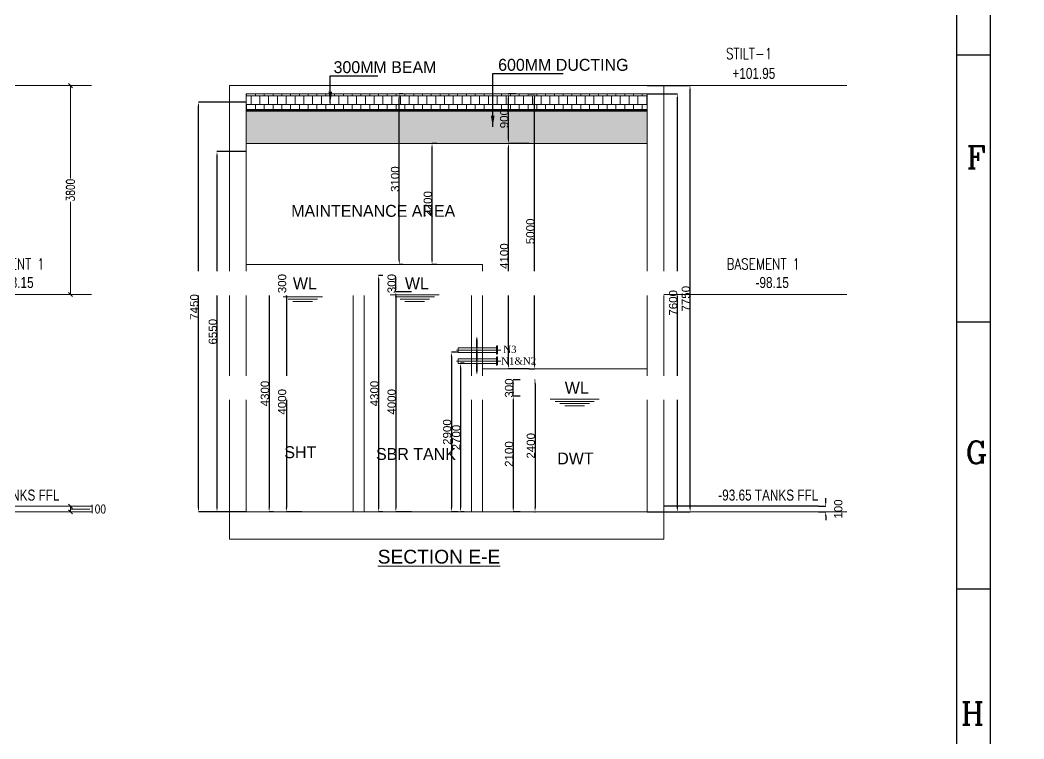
# Model space of a CAD drawing. Header units: millimetres. Extents: x -586673698 to -573385747, y -389867798 to -389752240.
# Drawn here: x -586616213 to -586597945, y -389796053 to -389782979 of the extents above; entities that cross this region are included whole.
import ezdxf

# ---------------------------------------------------------------- set-up
doc = ezdxf.new("R2010")
doc.units = ezdxf.units.MM
doc.header["$LTSCALE"] = 100
doc.layers.add('dim', color=11, linetype='Continuous', lineweight=13)
doc.layers.add('PL-DOMESTIC WATER TANK', color=171, linetype='Continuous', lineweight=0)
for name, color, linetype in [('DT-PL-SHAFT', 230, 'Continuous'), ('DT-PL-SUMP', 230, 'Continuous'), ('DT-PL-Text', 181, 'Continuous'), ('LINE', 9, 'Continuous'), ('MAN', 7, 'Continuous'), ('PL-TEXT', 241, 'Continuous'), ('PS_DIM', 9, 'Continuous'), ('T', 2, 'Continuous')]:
    doc.layers.add(name, color=color, linetype=linetype)
doc.styles.add('Arial', font='arial.ttf')
doc.styles.add('ARIEL', font='arial.ttf')
doc.styles.add('combine', font='romanc.shx', dxfattribs={"width": 0.8})
doc.styles.add('ROMANTIC', font='romantic.ttf')
doc.styles.add('simplex-0.8', font='simplex.shx', dxfattribs={"width": 0.8})
doc.styles.add('style1', font='romanc.shx')
doc.dimstyles.new('75 ISO', dxfattribs={"dimtxt": 100, "dimasz": 75, "dimexe": 75, "dimexo": 0.7, "dimgap": 0.4, "dimtad": 0, "dimtoh": 1, "dimdec": 0, "dimdsep": 46, "dimtxsty": 'combine', "dimblk": 'OBLIQUE', "dimcen": 0, "dimclrd": 11, "dimclre": 2, "dimclrt": 4, "dimadec": 1, "dimazin": 2, "dimtfac": 1, "dimtdec": 0, "dimtmove": 2, "dimatfit": 3, "dimldrblk": 'OBLIQUE', "dimfxl": 0, "dimtolj": 1, "dimtzin": 0, "dimlwd": -1, "dimlwe": -1, "dimarcsym": 0})
doc.dimstyles.new('V Mts', dxfattribs={"dimtxt": 150, "dimasz": 75, "dimexe": 0.1, "dimexo": 0, "dimgap": 0.01, "dimtad": 1, "dimdec": 0, "dimzin": 3, "dimdsep": 46, "dimtxsty": 'Arial', "dimsah": 1, "dimcen": 0.09375, "dimdle": 0.01, "dimclrd": 8, "dimclre": 8, "dimclrt": 256, "dimadec": 0, "dimazin": 0, "dimtfac": 0.7, "dimtdec": 3, "dimtofl": 0, "dimtmove": 2, "dimatfit": 3, "dimfxl": 0, "dimfrac": 1, "dimtolj": 1, "dimtzin": 0, "dimarcsym": 0})
pattern_1 = [(0, (-585728330.24, -389652996.09), (0, 160), []), (90, (-585728330.24, -389652996.09), (-80, 160), [160, -160])]

# ---------------------------------------------------------------- blocks, each defined once
blk = doc.blocks.new('*D942')
at = {"layer": 'Defpoints', "color": 0, "ltscale": 5, "transparency": 16777216}
for p in [(-586611085, -389787922), (-586611367, -389791922), (-586611085, -389791922)]:
    blk.add_point(p, dxfattribs=at)
at = {"layer": 'DT-PL-SHAFT', "color": 8, "lineweight": -2, "ltscale": 5, "transparency": 16777216}
for p, q in [((-586611085, -389787922), (-586611367, -389787922)), ((-586611367, -389787997), (-586611367, -389791847)), ((-586611085, -389791922), (-586611367, -389791922))]:
    blk.add_line(p, q, dxfattribs=at)
at = {"layer": 'DT-PL-SHAFT', "color": 8, "ltscale": 5, "transparency": 16777216}
for points in [[(-586611380, -389787997), (-586611355, -389787997), (-586611367, -389787922)], [(-586611380, -389791847), (-586611355, -389791847), (-586611367, -389791922)]]:
    blk.add_solid(points, dxfattribs=at)
at = {"layer": 'DT-PL-SHAFT', "lineweight": 13, "ltscale": 5, "transparency": 16777216, "insert": (-586611444, -389789922), "char_height": 150, "attachment_point": 5, "rotation": 90, "style": 'Arial'}
blk.add_mtext('\\A1;4000', dxfattribs=at)
blk = doc.blocks.new('*D943')
at = {"layer": 'Defpoints', "color": 0, "ltscale": 5, "transparency": 16777216}
for p in [(-586611367, -389787622), (-586611367, -389787622), (-586611367, -389787922)]:
    blk.add_point(p, dxfattribs=at)
at = {"layer": 'DT-PL-SHAFT', "color": 8, "lineweight": -2, "ltscale": 5, "transparency": 16777216}
for p, q in [((-586611367, -389787622), (-586611368, -389787622)), ((-586611367, -389787847), (-586611367, -389787697)), ((-586611367, -389787922), (-586611368, -389787922))]:
    blk.add_line(p, q, dxfattribs=at)
at = {"layer": 'DT-PL-SHAFT', "color": 8, "ltscale": 5, "transparency": 16777216}
for points in [[(-586611380, -389787697), (-586611355, -389787697), (-586611367, -389787622)], [(-586611380, -389787847), (-586611355, -389787847), (-586611367, -389787922)]]:
    blk.add_solid(points, dxfattribs=at)
at = {"layer": 'DT-PL-SHAFT', "lineweight": 13, "ltscale": 5, "transparency": 16777216, "insert": (-586611444, -389787772), "char_height": 150, "attachment_point": 5, "rotation": 90, "style": 'Arial'}
blk.add_mtext('\\A1;300', dxfattribs=at)
blk = doc.blocks.new('*D987')
at = {"layer": 'Defpoints', "color": 0, "ltscale": 5, "transparency": 16777216}
for p in [(-586607326, -389785222), (-586606950, -389785222, -3), (-586606950, -389789322)]:
    blk.add_point(p, dxfattribs=at)
at = {"layer": 'DT-PL-SHAFT', "color": 8, "lineweight": -2, "ltscale": 5, "transparency": 16777216}
for p, q in [((-586606950, -389785222), (-586607326, -389785222)), ((-586607326, -389789247), (-586607326, -389785297)), ((-586606950, -389789322), (-586607326, -389789322))]:
    blk.add_line(p, q, dxfattribs=at)
at = {"layer": 'DT-PL-SHAFT', "color": 8, "ltscale": 5, "transparency": 16777216}
for points in [[(-586607338, -389785297), (-586607313, -389785297), (-586607326, -389785222)], [(-586607338, -389789247), (-586607313, -389789247), (-586607326, -389789322)]]:
    blk.add_solid(points, dxfattribs=at)
at = {"layer": 'DT-PL-SHAFT', "lineweight": 13, "ltscale": 5, "transparency": 16777216, "insert": (-586607403, -389787272), "char_height": 150, "attachment_point": 5, "rotation": 90, "style": 'Arial'}
blk.add_mtext('\\A1;4100', dxfattribs=at)
blk = doc.blocks.new('*D988')
at = {"layer": 'Defpoints', "color": 0, "ltscale": 5, "transparency": 16777216}
for p in [(-586604800, -389784322, -3), (-586604252, -389784322), (-586604800, -389791922)]:
    blk.add_point(p, dxfattribs=at)
at = {"layer": 'DT-PL-SHAFT', "color": 8, "lineweight": -2, "ltscale": 5, "transparency": 16777216}
for p, q in [((-586604800, -389784322), (-586604252, -389784322)), ((-586604252, -389791847), (-586604252, -389784397)), ((-586604800, -389791922), (-586604252, -389791922))]:
    blk.add_line(p, q, dxfattribs=at)
at = {"layer": 'DT-PL-SHAFT', "color": 8, "ltscale": 5, "transparency": 16777216}
for points in [[(-586604265, -389784397), (-586604240, -389784397), (-586604252, -389784322)], [(-586604265, -389791847), (-586604240, -389791847), (-586604252, -389791922)]]:
    blk.add_solid(points, dxfattribs=at)
at = {"layer": 'DT-PL-SHAFT', "lineweight": 13, "ltscale": 5, "transparency": 16777216, "insert": (-586604329, -389788122), "char_height": 150, "attachment_point": 5, "rotation": 90, "style": 'Arial'}
blk.add_mtext('\\A1;7600', dxfattribs=at)
blk = doc.blocks.new('*D989')
at = {"layer": 'Defpoints', "color": 0, "ltscale": 5, "transparency": 16777216}
for p in [(-586607326, -389784322), (-586607193, -389784322, 0), (-586607193, -389785222, 3)]:
    blk.add_point(p, dxfattribs=at)
at = {"layer": 'DT-PL-SHAFT', "color": 8, "lineweight": -2, "ltscale": 5, "transparency": 16777216}
for p, q in [((-586607193, -389784322), (-586607326, -389784322)), ((-586607326, -389785147), (-586607326, -389784397)), ((-586607193, -389785222), (-586607326, -389785222))]:
    blk.add_line(p, q, dxfattribs=at)
at = {"layer": 'DT-PL-SHAFT', "color": 8, "ltscale": 5, "transparency": 16777216}
for points in [[(-586607338, -389784397), (-586607313, -389784397), (-586607326, -389784322)], [(-586607338, -389785147), (-586607313, -389785147), (-586607326, -389785222)]]:
    blk.add_solid(points, dxfattribs=at)
at = {"layer": 'DT-PL-SHAFT', "lineweight": 13, "ltscale": 5, "transparency": 16777216, "insert": (-586607403, -389784772), "char_height": 150, "attachment_point": 5, "rotation": 90, "style": 'Arial'}
blk.add_mtext('\\A1;900', dxfattribs=at)
blk = doc.blocks.new('*D990')
at = {"layer": 'Defpoints', "color": 0, "ltscale": 5, "transparency": 16777216}
for p in [(-586607110, -389789822, 3), (-586607238, -389791922), (-586607110, -389791922, 0)]:
    blk.add_point(p, dxfattribs=at)
at = {"layer": 'DT-PL-SHAFT', "color": 8, "lineweight": -2, "ltscale": 5, "transparency": 16777216}
for p, q in [((-586607110, -389789822), (-586607238, -389789822)), ((-586607238, -389789897), (-586607238, -389791847)), ((-586607110, -389791922), (-586607238, -389791922))]:
    blk.add_line(p, q, dxfattribs=at)
at = {"layer": 'DT-PL-SHAFT', "color": 8, "ltscale": 5, "transparency": 16777216}
for points in [[(-586607251, -389789897), (-586607226, -389789897), (-586607238, -389789822)], [(-586607251, -389791847), (-586607226, -389791847), (-586607238, -389791922)]]:
    blk.add_solid(points, dxfattribs=at)
at = {"layer": 'DT-PL-SHAFT', "lineweight": 13, "ltscale": 5, "transparency": 16777216, "insert": (-586607315, -389790872), "char_height": 150, "attachment_point": 5, "rotation": 90, "style": 'Arial'}
blk.add_mtext('\\A1;2100', dxfattribs=at)
blk = doc.blocks.new('*D991')
at = {"layer": 'Defpoints', "color": 0, "ltscale": 5, "transparency": 16777216}
for p in [(-586607238, -389789522), (-586607110, -389789522, 3), (-586607110, -389789822)]:
    blk.add_point(p, dxfattribs=at)
at = {"layer": 'DT-PL-SHAFT', "color": 8, "lineweight": -2, "ltscale": 5, "transparency": 16777216}
for p, q in [((-586607110, -389789522), (-586607238, -389789522)), ((-586607238, -389789747), (-586607238, -389789597)), ((-586607110, -389789822), (-586607238, -389789822))]:
    blk.add_line(p, q, dxfattribs=at)
at = {"layer": 'DT-PL-SHAFT', "color": 8, "ltscale": 5, "transparency": 16777216}
for points in [[(-586607251, -389789597), (-586607226, -389789597), (-586607238, -389789522)], [(-586607251, -389789747), (-586607226, -389789747), (-586607238, -389789822)]]:
    blk.add_solid(points, dxfattribs=at)
at = {"layer": 'DT-PL-SHAFT', "lineweight": 13, "ltscale": 5, "transparency": 16777216, "insert": (-586607315, -389789672), "char_height": 150, "attachment_point": 5, "rotation": 90, "style": 'Arial'}
blk.add_mtext('\\A1;300', dxfattribs=at)
blk = doc.blocks.new('*D992')
at = {"layer": 'Defpoints', "color": 0, "ltscale": 5, "transparency": 16777216}
for p in [(-586608717, -389785222), (-586608630, -389785222, 0), (-586608630, -389787422, 3)]:
    blk.add_point(p, dxfattribs=at)
at = {"layer": 'DT-PL-SHAFT', "color": 8, "lineweight": -2, "ltscale": 5, "transparency": 16777216}
for p, q in [((-586608630, -389785222), (-586608717, -389785222)), ((-586608717, -389787347), (-586608717, -389785297)), ((-586608630, -389787422), (-586608717, -389787422))]:
    blk.add_line(p, q, dxfattribs=at)
at = {"layer": 'DT-PL-SHAFT', "color": 8, "ltscale": 5, "transparency": 16777216}
for points in [[(-586608729, -389785297), (-586608704, -389785297), (-586608717, -389785222)], [(-586608729, -389787347), (-586608704, -389787347), (-586608717, -389787422)]]:
    blk.add_solid(points, dxfattribs=at)
at = {"layer": 'DT-PL-SHAFT', "lineweight": 13, "ltscale": 5, "transparency": 16777216, "insert": (-586608793, -389786322), "char_height": 150, "attachment_point": 5, "rotation": 90, "style": 'Arial'}
blk.add_mtext('\\A1;2200', dxfattribs=at)
blk = doc.blocks.new('*D993')
at = {"layer": 'Defpoints', "color": 0, "ltscale": 5, "transparency": 16777216}
for p in [(-586606950, -389784322, 0), (-586606850, -389784322), (-586606950, -389789322, 3)]:
    blk.add_point(p, dxfattribs=at)
at = {"layer": 'DT-PL-SHAFT', "color": 8, "lineweight": -2, "ltscale": 5, "transparency": 16777216}
for p, q in [((-586606950, -389784322), (-586606850, -389784322)), ((-586606850, -389789247), (-586606850, -389784397)), ((-586606950, -389789322), (-586606850, -389789322))]:
    blk.add_line(p, q, dxfattribs=at)
at = {"layer": 'DT-PL-SHAFT', "color": 8, "ltscale": 5, "transparency": 16777216}
for points in [[(-586606863, -389784397), (-586606838, -389784397), (-586606850, -389784322)], [(-586606863, -389789247), (-586606838, -389789247), (-586606850, -389789322)]]:
    blk.add_solid(points, dxfattribs=at)
at = {"layer": 'DT-PL-SHAFT', "lineweight": 13, "ltscale": 5, "transparency": 16777216, "insert": (-586606927, -389786822), "char_height": 150, "attachment_point": 5, "rotation": 90, "style": 'Arial'}
blk.add_mtext('\\A1;5000', dxfattribs=at)
blk = doc.blocks.new('*D994')
at = {"layer": 'Defpoints', "color": 0, "ltscale": 5, "transparency": 16777216}
for p in [(-586609313, -389784322), (-586609250, -389784322, 0), (-586609250, -389787422, 3)]:
    blk.add_point(p, dxfattribs=at)
at = {"layer": 'DT-PL-SHAFT', "color": 8, "lineweight": -2, "ltscale": 5, "transparency": 16777216}
for p, q in [((-586609250, -389784322), (-586609313, -389784322)), ((-586609313, -389787347), (-586609313, -389784397)), ((-586609250, -389787422), (-586609313, -389787422))]:
    blk.add_line(p, q, dxfattribs=at)
at = {"layer": 'DT-PL-SHAFT', "color": 8, "ltscale": 5, "transparency": 16777216}
for points in [[(-586609325, -389784397), (-586609300, -389784397), (-586609313, -389784322)], [(-586609325, -389787347), (-586609300, -389787347), (-586609313, -389787422)]]:
    blk.add_solid(points, dxfattribs=at)
at = {"layer": 'DT-PL-SHAFT', "lineweight": 13, "ltscale": 5, "transparency": 16777216, "insert": (-586609389, -389785872), "char_height": 150, "attachment_point": 5, "rotation": 90, "style": 'Arial'}
blk.add_mtext('\\A1;3100', dxfattribs=at)
blk = doc.blocks.new('*D995')
at = {"layer": 'Defpoints', "color": 0, "ltscale": 5, "transparency": 16777216}
for p in [(-586612966, -389784472), (-586612099, -389784472, 0), (-586612099, -389791922, 0)]:
    blk.add_point(p, dxfattribs=at)
at = {"layer": 'DT-PL-SHAFT', "color": 8, "lineweight": -2, "ltscale": 5, "transparency": 16777216}
for p, q in [((-586612099, -389784472), (-586612966, -389784472)), ((-586612966, -389791847), (-586612966, -389784547)), ((-586612099, -389791922), (-586612966, -389791922))]:
    blk.add_line(p, q, dxfattribs=at)
at = {"layer": 'DT-PL-SHAFT', "color": 8, "ltscale": 5, "transparency": 16777216}
for points in [[(-586612978, -389784547), (-586612953, -389784547), (-586612966, -389784472)], [(-586612978, -389791847), (-586612953, -389791847), (-586612966, -389791922)]]:
    blk.add_solid(points, dxfattribs=at)
at = {"layer": 'DT-PL-SHAFT', "lineweight": 13, "ltscale": 5, "transparency": 16777216, "insert": (-586613042, -389788197), "char_height": 150, "attachment_point": 5, "rotation": 90, "style": 'Arial'}
blk.add_mtext('\\A1;7450', dxfattribs=at)
blk = doc.blocks.new('*D996')
at = {"layer": 'Defpoints', "color": 0, "ltscale": 5, "transparency": 16777216}
for p in [(-586612099, -389785372, 0), (-586612630, -389791922), (-586612099, -389791922, 0)]:
    blk.add_point(p, dxfattribs=at)
at = {"layer": 'DT-PL-SHAFT', "color": 8, "lineweight": -2, "ltscale": 5, "transparency": 16777216}
for p, q in [((-586612099, -389785372), (-586612630, -389785372)), ((-586612630, -389785447), (-586612630, -389791847)), ((-586612099, -389791922), (-586612630, -389791922))]:
    blk.add_line(p, q, dxfattribs=at)
at = {"layer": 'DT-PL-SHAFT', "color": 8, "ltscale": 5, "transparency": 16777216}
for points in [[(-586612642, -389785447), (-586612617, -389785447), (-586612630, -389785372)], [(-586612642, -389791847), (-586612617, -389791847), (-586612630, -389791922)]]:
    blk.add_solid(points, dxfattribs=at)
at = {"layer": 'DT-PL-SHAFT', "lineweight": 13, "ltscale": 5, "transparency": 16777216, "insert": (-586612706, -389788647), "char_height": 150, "attachment_point": 5, "rotation": 90, "style": 'Arial'}
blk.add_mtext('\\A1;6550', dxfattribs=at)
blk = doc.blocks.new('*D997')
at = {"layer": 'Defpoints', "color": 0, "ltscale": 5, "transparency": 16777216}
for p in [(-586611604, -389787622, 3), (-586611681, -389791922), (-586611604, -389791922, 0)]:
    blk.add_point(p, dxfattribs=at)
at = {"layer": 'DT-PL-SHAFT', "color": 8, "lineweight": -2, "ltscale": 5, "transparency": 16777216}
for p, q in [((-586611604, -389787622), (-586611681, -389787622)), ((-586611681, -389787697), (-586611681, -389791847)), ((-586611604, -389791922), (-586611681, -389791922))]:
    blk.add_line(p, q, dxfattribs=at)
at = {"layer": 'DT-PL-SHAFT', "color": 8, "ltscale": 5, "transparency": 16777216}
for points in [[(-586611694, -389787697), (-586611669, -389787697), (-586611681, -389787622)], [(-586611694, -389791847), (-586611669, -389791847), (-586611681, -389791922)]]:
    blk.add_solid(points, dxfattribs=at)
at = {"layer": 'DT-PL-SHAFT', "lineweight": 13, "ltscale": 5, "transparency": 16777216, "insert": (-586611758, -389789772), "char_height": 150, "attachment_point": 5, "rotation": 90, "style": 'Arial'}
blk.add_mtext('\\A1;4300', dxfattribs=at)
blk = doc.blocks.new('*D998')
at = {"layer": 'Defpoints', "color": 0, "ltscale": 5, "transparency": 16777216}
for p in [(-586606854, -389789522, 3), (-586606854, -389791922, 0), (-586606842, -389791922)]:
    blk.add_point(p, dxfattribs=at)
at = {"layer": 'DT-PL-SHAFT', "color": 8, "lineweight": -2, "ltscale": 5, "transparency": 16777216}
for p, q in [((-586606854, -389789522), (-586606842, -389789522)), ((-586606842, -389789597), (-586606842, -389791847)), ((-586606854, -389791922), (-586606842, -389791922))]:
    blk.add_line(p, q, dxfattribs=at)
at = {"layer": 'DT-PL-SHAFT', "color": 8, "ltscale": 5, "transparency": 16777216}
for points in [[(-586606854, -389789597), (-586606829, -389789597), (-586606842, -389789522)], [(-586606854, -389791847), (-586606829, -389791847), (-586606842, -389791922)]]:
    blk.add_solid(points, dxfattribs=at)
at = {"layer": 'DT-PL-SHAFT', "lineweight": 13, "ltscale": 5, "transparency": 16777216, "insert": (-586606918, -389790722), "char_height": 150, "attachment_point": 5, "rotation": 90, "style": 'Arial'}
blk.add_mtext('\\A1;2400', dxfattribs=at)
blk = doc.blocks.new('*D999')
at = {"layer": 'Defpoints', "color": 0, "ltscale": 5, "transparency": 16777216}
for p in [(-586609092, -389787922), (-586609375, -389791922), (-586609092, -389791922)]:
    blk.add_point(p, dxfattribs=at)
at = {"layer": 'DT-PL-SHAFT', "color": 8, "lineweight": -2, "ltscale": 5, "transparency": 16777216}
for p, q in [((-586609092, -389787922), (-586609375, -389787922)), ((-586609375, -389787997), (-586609375, -389791847)), ((-586609092, -389791922), (-586609375, -389791922))]:
    blk.add_line(p, q, dxfattribs=at)
at = {"layer": 'DT-PL-SHAFT', "color": 8, "ltscale": 5, "transparency": 16777216}
for points in [[(-586609387, -389787997), (-586609362, -389787997), (-586609375, -389787922)], [(-586609387, -389791847), (-586609362, -389791847), (-586609375, -389791922)]]:
    blk.add_solid(points, dxfattribs=at)
at = {"layer": 'DT-PL-SHAFT', "lineweight": 13, "ltscale": 5, "transparency": 16777216, "insert": (-586609451, -389789922), "char_height": 150, "attachment_point": 5, "rotation": 90, "style": 'Arial'}
blk.add_mtext('\\A1;4000', dxfattribs=at)
blk = doc.blocks.new('*D1000')
at = {"layer": 'Defpoints', "color": 0, "ltscale": 5, "transparency": 16777216}
for p in [(-586609375, -389787622), (-586609375, -389787622), (-586609375, -389787922)]:
    blk.add_point(p, dxfattribs=at)
at = {"layer": 'DT-PL-SHAFT', "color": 8, "lineweight": -2, "ltscale": 5, "transparency": 16777216}
for p, q in [((-586609375, -389787622), (-586609375, -389787622)), ((-586609375, -389787847), (-586609375, -389787697)), ((-586609375, -389787922), (-586609375, -389787922))]:
    blk.add_line(p, q, dxfattribs=at)
at = {"layer": 'DT-PL-SHAFT', "color": 8, "ltscale": 5, "transparency": 16777216}
for points in [[(-586609387, -389787697), (-586609362, -389787697), (-586609375, -389787622)], [(-586609387, -389787847), (-586609362, -389787847), (-586609375, -389787922)]]:
    blk.add_solid(points, dxfattribs=at)
at = {"layer": 'DT-PL-SHAFT', "lineweight": 13, "ltscale": 5, "transparency": 16777216, "insert": (-586609451, -389787772), "char_height": 150, "attachment_point": 5, "rotation": 90, "style": 'Arial'}
blk.add_mtext('\\A1;300', dxfattribs=at)
blk = doc.blocks.new('*D1001')
at = {"layer": 'Defpoints', "color": 0, "ltscale": 5, "transparency": 16777216}
for p in [(-586609611, -389787622, 3), (-586609688, -389791922), (-586609611, -389791922, 0)]:
    blk.add_point(p, dxfattribs=at)
at = {"layer": 'DT-PL-SHAFT', "color": 8, "lineweight": -2, "ltscale": 5, "transparency": 16777216}
for p, q in [((-586609611, -389787622), (-586609688, -389787622)), ((-586609688, -389787697), (-586609688, -389791847)), ((-586609611, -389791922), (-586609688, -389791922))]:
    blk.add_line(p, q, dxfattribs=at)
at = {"layer": 'DT-PL-SHAFT', "color": 8, "ltscale": 5, "transparency": 16777216}
for points in [[(-586609701, -389787697), (-586609676, -389787697), (-586609688, -389787622)], [(-586609701, -389791847), (-586609676, -389791847), (-586609688, -389791922)]]:
    blk.add_solid(points, dxfattribs=at)
at = {"layer": 'DT-PL-SHAFT', "lineweight": 13, "ltscale": 5, "transparency": 16777216, "insert": (-586609765, -389789772), "char_height": 150, "attachment_point": 5, "rotation": 90, "style": 'Arial'}
blk.add_mtext('\\A1;4300', dxfattribs=at)
blk = doc.blocks.new('_Oblique')
at = {"color": 0, "linetype": 'ByBlock', "lineweight": -2}
blk.add_line((-0.5, -0.5), (0.5, 0.5), dxfattribs=at)
blk = doc.blocks.new('*D1002')
at = {"layer": 'Defpoints', "color": 0, "transparency": 16777216}
for p in [(-586615427, -389784172, 0), (-586615427, -389787972, -3), (-586615297, -389787972)]:
    blk.add_point(p, dxfattribs=at)
at = {"layer": 'dim', "color": 2, "transparency": 16777216}
for p, q in [((-586615298, -389784172), (-586615247, -389784172)), ((-586615298, -389787972), (-586615247, -389787972))]:
    blk.add_line(p, q, dxfattribs=at)
at = {"layer": 'dim', "color": 11, "transparency": 16777216}
for p, q in [((-586615297, -389784172), (-586615297, -389785860)), ((-586615297, -389787972), (-586615297, -389786284))]:
    blk.add_line(p, q, dxfattribs=at)
at = {"layer": 'dim', "color": 11, "transparency": 16777216, "xscale": 75, "yscale": 75, "zscale": 75}
for p, rotation in [((-586615297, -389784172), 90), ((-586615297, -389787972), 270)]:
    blk.add_blockref('_Oblique', p, dxfattribs=dict(at, rotation=rotation))
at = {"layer": 'dim', "color": 4, "lineweight": 13, "transparency": 16777216, "insert": (-586615297, -389786072), "char_height": 150, "attachment_point": 5, "rotation": 90, "style": 'simplex-0.8'}
blk.add_mtext('\\A1;3800', dxfattribs=at)
blk = doc.blocks.new('DS')
at = {"layer": 'PS_DIM', "color": 30, "lineweight": 20, "true_color": 0xf8991e}
for p, q in [((-10154215, -7973767), (-10154225, -7973767)), ((-10154225, -7973767), (-10154225, -7973917)), ((-10154220, -7974184), (-10154220, -7973731)), ((-10154215, -7973767), (-10154215, -7973917)), ((-10154225, -7973997), (-10154225, -7974148)), ((-10154215, -7973997), (-10154215, -7974148)), ((-10154215, -7974148), (-10154225, -7974148))]:
    blk.add_line(p, q, dxfattribs=at)
at = {"layer": 'PS_DIM', "color": 8, "lineweight": 20}
blk.add_line((-10153849, -7973957), (-10154657, -7973957), dxfattribs=at)
at = {"layer": 'PS_DIM', "color": 30, "lineweight": 20, "true_color": 0xf8991e}
for points in [[(-10154598, -7974034), (-10154588, -7974034), (-10154588, -7973881), (-10154579, -7973881), (-10154579, -7974034)], [(-10154598, -7974034), (-10154598, -7973881)]]:
    blk.add_lwpolyline(points, dxfattribs=at)
blk.add_lwpolyline([(-10153879, -7973997), (-10153879, -7973917), (-10154579, -7973917), (-10154579, -7973997)], close=True, dxfattribs=at)
for centre, start, end in [((-10154225, -7973917), 93.0102, 181.4916), ((-10154225, -7973997), 182.0947, 266.9898), ((-10154215, -7973917), 358.5084, 95.2992), ((-10154215, -7973997), 264.7008, 357.9053)]:
    blk.add_arc(centre, 5.7, start, end, dxfattribs=at)
blk = doc.blocks.new('*D1003')
at = {"layer": 'Defpoints', "color": 0, "ltscale": 5, "transparency": 16777216}
for p in [(-586608134, -389789222, 0), (-586608198, -389791922), (-586608134, -389791922, -3)]:
    blk.add_point(p, dxfattribs=at)
at = {"layer": 'DT-PL-SHAFT', "color": 8, "lineweight": -2, "ltscale": 5, "transparency": 16777216}
for p, q in [((-586608134, -389789222), (-586608198, -389789222)), ((-586608198, -389789297), (-586608198, -389791847)), ((-586608134, -389791922), (-586608198, -389791922))]:
    blk.add_line(p, q, dxfattribs=at)
at = {"layer": 'DT-PL-SHAFT', "color": 8, "ltscale": 5, "transparency": 16777216}
for points in [[(-586608211, -389789297), (-586608186, -389789297), (-586608198, -389789222)], [(-586608211, -389791847), (-586608186, -389791847), (-586608198, -389791922)]]:
    blk.add_solid(points, dxfattribs=at)
at = {"layer": 'DT-PL-SHAFT', "lineweight": 13, "ltscale": 5, "transparency": 16777216, "insert": (-586608275, -389790572), "char_height": 150, "attachment_point": 5, "rotation": 90, "style": 'Arial'}
blk.add_mtext('\\A1;2700', dxfattribs=at)
blk = doc.blocks.new('SHEET')
at = {"color": 7}
for p, q in [((1476, -988.65), (1476, 13.35)), ((1464, -976.65), (1464, 1.35)), ((1464, -487.65), (1476, -487.65)), ((1464, -583.05), (1476, -583.05)), ((1464, -678.45), (1476, -678.45))]:
    blk.add_line(p, q, dxfattribs=at)
at = {"layer": 'T', "color": 7, "style": 'style1'}
for s, p in [('F', (1467.49, -528.25)), ('G', (1467.09, -633.72)), ('H', (1465.47, -726.99))]:
    blk.add_text(s, height=8, dxfattribs=at).set_placement(p)
blk = doc.blocks.new('*D1013')
at = {"layer": 'Defpoints', "color": 0, "ltscale": 5, "transparency": 16777216}
for p in [(-586608244, -389789022, 6), (-586608364, -389791922), (-586608244, -389791922, 6)]:
    blk.add_point(p, dxfattribs=at)
at = {"layer": 'DT-PL-SHAFT', "color": 8, "lineweight": -2, "ltscale": 5, "transparency": 16777216}
for p, q in [((-586608244, -389789022), (-586608364, -389789022)), ((-586608364, -389789097), (-586608364, -389791847)), ((-586608244, -389791922), (-586608364, -389791922))]:
    blk.add_line(p, q, dxfattribs=at)
at = {"layer": 'DT-PL-SHAFT', "color": 8, "ltscale": 5, "transparency": 16777216}
for points in [[(-586608377, -389789097), (-586608352, -389789097), (-586608364, -389789022)], [(-586608377, -389791847), (-586608352, -389791847), (-586608364, -389791922)]]:
    blk.add_solid(points, dxfattribs=at)
at = {"layer": 'DT-PL-SHAFT', "lineweight": 13, "ltscale": 5, "transparency": 16777216, "insert": (-586608441, -389790472), "char_height": 150, "attachment_point": 5, "rotation": 90, "style": 'Arial'}
blk.add_mtext('\\A1;2900', dxfattribs=at)
blk = doc.blocks.new('*D871')
at = {"layer": 'Defpoints', "color": 0, "ltscale": 5, "transparency": 16777216}
for p in [(-586601683, -389791822, -8), (-586601683, -389791922, -8), (-586601553, -389791922)]:
    blk.add_point(p, dxfattribs=at)
at = {"layer": 'DT-PL-SHAFT', "color": 8, "lineweight": -2, "ltscale": 5, "transparency": 16777216}
for p, q in [((-586601553, -389791747), (-586601553, -389791672)), ((-586601683, -389791822), (-586601553, -389791822)), ((-586601683, -389791922), (-586601553, -389791922)), ((-586601553, -389791997), (-586601553, -389792072))]:
    blk.add_line(p, q, dxfattribs=at)
at = {"layer": 'DT-PL-SHAFT', "color": 8, "ltscale": 5, "transparency": 16777216}
for points in [[(-586601565, -389791747), (-586601540, -389791747), (-586601553, -389791822)], [(-586601565, -389791997), (-586601540, -389791997), (-586601553, -389791922)]]:
    blk.add_solid(points, dxfattribs=at)
at = {"layer": 'DT-PL-SHAFT', "ltscale": 5, "transparency": 16777216, "insert": (-586601323, -389791872), "char_height": 150, "attachment_point": 5, "rotation": 90, "style": 'Arial'}
blk.add_mtext('\\A1;100', dxfattribs=at)
blk = doc.blocks.new('*D872')
at = {"layer": 'Defpoints', "color": 0, "transparency": 16777216}
for p in [(-586615427, -389791822, -8), (-586615427, -389791922, -8), (-586615297, -389791922)]:
    blk.add_point(p, dxfattribs=at)
at = {"layer": 'dim', "color": 2, "transparency": 16777216}
for p, q in [((-586615298, -389791822), (-586615247, -389791822)), ((-586615298, -389791922), (-586615247, -389791922))]:
    blk.add_line(p, q, dxfattribs=at)
at = {"layer": 'dim', "color": 11, "transparency": 16777216}
for p, q in [((-586615297, -389791822), (-586615297, -389791922)), ((-586615297, -389791872), (-586614947, -389791872)), ((-586614947, -389791872), (-586614946, -389791872))]:
    blk.add_line(p, q, dxfattribs=at)
at = {"layer": 'dim', "color": 11, "transparency": 16777216, "xscale": 75, "yscale": 75, "zscale": 75}
for p, rotation in [((-586615297, -389791822), 90), ((-586615297, -389791922), 270)]:
    blk.add_blockref('_Oblique', p, dxfattribs=dict(at, rotation=rotation))
at = {"layer": 'dim', "color": 4, "lineweight": 13, "transparency": 16777216, "insert": (-586614803, -389791872), "char_height": 150, "attachment_point": 5, "style": 'simplex-0.8'}
blk.add_mtext('\\A1;100', dxfattribs=at)
blk = doc.blocks.new('*D830')
at = {"layer": 'Defpoints', "color": 0, "ltscale": 5, "transparency": 16777216}
for p in [(-586604800, -389784172, -5), (-586604021, -389784172), (-586604800, -389791922, -2)]:
    blk.add_point(p, dxfattribs=at)
at = {"layer": 'DT-PL-SHAFT', "color": 8, "lineweight": -2, "ltscale": 5, "transparency": 16777216}
for p, q in [((-586604800, -389784172), (-586604021, -389784172)), ((-586604021, -389791847), (-586604021, -389784247)), ((-586604800, -389791922), (-586604021, -389791922))]:
    blk.add_line(p, q, dxfattribs=at)
at = {"layer": 'DT-PL-SHAFT', "color": 8, "ltscale": 5, "transparency": 16777216}
for points in [[(-586604033, -389784247), (-586604008, -389784247), (-586604021, -389784172)], [(-586604033, -389791847), (-586604008, -389791847), (-586604021, -389791922)]]:
    blk.add_solid(points, dxfattribs=at)
at = {"layer": 'DT-PL-SHAFT', "ltscale": 5, "transparency": 16777216, "insert": (-586604097, -389788047), "char_height": 150, "attachment_point": 5, "rotation": 90, "style": 'Arial'}
blk.add_mtext('\\A1;7750', dxfattribs=at)

msp = doc.modelspace()

# ---------------------------------------------------------------- hatches: boundary and pattern name
at = {"layer": 'DT-PL-SHAFT', "lineweight": 13, "ltscale": 15}
h = msp.add_hatch(dxfattribs=at)
h.set_pattern_fill('AR-B88', color=2, scale=20)
h.set_pattern_definition(pattern_1)
h.paths.add_polyline_path([(-586604799.5, -389784621.8), (-586604799.5, -389784321.8), (-586612099.4, -389784321.8), (-586612099.4, -389784621.8)])
h = msp.add_hatch(dxfattribs=at)
h.set_pattern_fill('AR-B88', color=4, scale=20)
h.set_pattern_definition([(0, (-585753130.31, -389652996.09), (0, 160), []), (90, (-585753130.31, -389652996.09), (-80, 160), [160, -160])])
h.paths.add_polyline_path([(-586604262.2, -389785126.3), (-586604262.2, -389784817.2)], flags=16)
h.paths.add_polyline_path([(-586631323.1, -389785221.8), (-586631323.1, -389784621.8), (-586638622.9, -389784621.8), (-586638622.9, -389785221.8)])
h = msp.add_hatch(dxfattribs=at)
h.set_pattern_fill('AR-B88', color=4, scale=20)
h.set_pattern_definition(pattern_1)
h.paths.add_polyline_path([(-586577738.6, -389785126.3), (-586577738.6, -389784817.2)], flags=16)
h.paths.add_polyline_path([(-586604799.5, -389785221.8), (-586604799.5, -389784621.8), (-586612099.4, -389784621.8), (-586612099.4, -389785221.8)])

# ---------------------------------------------------------------- linework, layer by layer
msp.add_line((-586601682.7, -389791821.7, -306.4), (-586604499.5, -389791821.7, -311.8))
at = {"layer": 'DT-PL-SHAFT', "color": 1, "lineweight": 13, "ltscale": 5}
for p, q in [((-586612099.4, -389787421.7, -308.7), (-586607799.5, -389787421.7, -308.7)), ((-586607799.5, -389787421.7, -308.6), (-586607799.5, -389791921.7, -308.6)), ((-586612099.4, -389787621.7, -308.7), (-586607999.5, -389787621.7, -308.7)), ((-586607999.5, -389787621.7, -308.6), (-586607999.5, -389791921.7, -308.6)), ((-586607799.5, -389789321.7, -308.7), (-586604799.5, -389789321.7, -308.7)), ((-586604799.5, -389789321.7, -308.7), (-586606799.5, -389789321.7, -308.7)), ((-586607799.5, -389789521.7, -308.7), (-586604799.5, -389789521.7, -308.7))]:
    msp.add_line(p, q, dxfattribs=at)
at = {"layer": 'DT-PL-SHAFT', "color": 215, "lineweight": 13, "ltscale": 5, "true_color": 0xa953a0}
for p, q in [((-586612099.4, -389787921.7, -308.7), (-586610149.5, -389787921.7, -308.7)), ((-586609949.5, -389787921.7, -308.7), (-586607999.5, -389787921.7, -308.7)), ((-586607799.5, -389789821.7, -308.7), (-586604799.5, -389789821.7, -308.7))]:
    msp.add_line(p, q, dxfattribs=at)
at = {"layer": 'DT-PL-SHAFT', "color": 1, "lineweight": 13, "ltscale": 5, "elevation": -311.8}
for points in [[(-586612399.4, -389784171.8), (-586604499.5, -389784171.8)], [(-586604499.5, -389784171.8), (-586604499.5, -389792421.7)], [(-586612099.4, -389784321.8), (-586604799.5, -389784321.8)], [(-586604799.5, -389784321.8), (-586604799.5, -389791921.7)], [(-586604799.5, -389791921.7), (-586612099.4, -389791921.7)]]:
    msp.add_lwpolyline(points, dxfattribs=at)
at = {"layer": 'DT-PL-SHAFT', "color": 5, "lineweight": 13, "ltscale": 5, "const_width": 50, "elevation": -311.8}
msp.add_lwpolyline([(-586612099.4, -389784621.8), (-586604799.5, -389784621.8)], dxfattribs=at)
at = {"layer": 'DT-PL-SHAFT', "color": 11, "lineweight": 13, "ltscale": 5, "true_color": 0xf27172}
for points, elevation in [([(-586612099.4, -389785221.8), (-586604799.5, -389785221.8)], -311.8), ([(-586610890.6, -389788095), (-586611248.8, -389788095)], -308.7), ([(-586608852.1, -389788095), (-586609210.2, -389788095)], -308.7), ([(-586605942.3, -389789995), (-586606300.5, -389789995)], -308.7)]:
    msp.add_lwpolyline(points, dxfattribs=dict(at, elevation=elevation))
at = {"layer": 'DT-PL-SUMP', "color": 8, "lineweight": 13, "ltscale": 0.5}
for p, q in [((-586618243.8, -389784171.8, -314.8), (-586614913.5, -389784171.8, -314.8)), ((-586604499.5, -389784171.8, -314.8), (-586601169.2, -389784171.8, -314.8)), ((-586618543.8, -389791821.7, -314.7), (-586614913.5, -389791821.7, -313.9)), ((-586618543.8, -389791921.7, -314.7), (-586614913.5, -389791921.7, -313.9)), ((-586604799.5, -389791921.7, -314.7), (-586601169.2, -389791921.7, -313.9))]:
    msp.add_line(p, q, dxfattribs=at)
at = {"layer": 'PL-DOMESTIC WATER TANK', "lineweight": 13, "ltscale": 200, "elevation": -311.8}
msp.add_lwpolyline([(-586604499.5, -389792421.7), (-586612399.4, -389792421.7)], dxfattribs=at)

# ---------------------------------------------------------------- block references
at = {"color": 114, "lineweight": 13, "true_color": 0x139b48, "rotation": 180}
msp.add_blockref('DS', (-596762122.8, -397762939.2, -308.6), dxfattribs=at)

# ---------------------------------------------------------------- texts
at = {"layer": 'DT-PL-SHAFT', "color": 1, "lineweight": 13}
for s, height, p in [('300MM BEAM', 217.15, (-586610508.3, -389783944.1, -314.4)), ('600MM DUCTING', 217.152, (-586607512.9, -389783901.8, -314.4))]:
    msp.add_text(s, height=height, dxfattribs=at).set_placement(p)
at = {"layer": 'DT-PL-SHAFT', "color": 140, "lineweight": 13}
for s, height, p in [('MAINTENANCE AREA', 217.152, (-586611279.6, -389786557.6, -317.7)), ('SHT', 217.15, (-586611404.4, -389790946.4, -320.4)), ('SBR TANK', 217.15, (-586609735.3, -389790979.3, -308.7)), ('DWT', 217.15, (-586606438, -389791061.1, -308.7))]:
    msp.add_text(s, height=height, dxfattribs=at).set_placement(p)
at = {"layer": 'DT-PL-SHAFT', "color": 140, "lineweight": 13, "char_height": 217.15, "width": 15478.707, "attachment_point": 5, "bg_fill": 2}
for insert in [(-586623715.5, -389787767.1, -305.6), (-586619826.8, -389789667.1, -305.6)]:
    msp.add_mtext('WL', dxfattribs=dict(at, insert=insert))
at = {"layer": 'DT-PL-Text', "color": 181, "lineweight": 13, "style": 'ROMANTIC'}
for s, p in [('N3', (-586607420.8, -389789033.8, -309.9)), ('N1&N2', (-586607460.2, -389789244, -309.9))]:
    msp.add_text(s, height=131.18, rotation=0.01687, dxfattribs=at).set_placement(p)
at = {"layer": 'MAN', "color": 241, "lineweight": 13, "style": 'ARIEL'}
msp.add_text('%%USECTION E-E', height=250, dxfattribs=at).set_placement((-586609705.8, -389792863.3, -308.6))
at = {"layer": 'PL-TEXT', "lineweight": 13, "char_height": 200, "width": 15478.707, "attachment_point": 5, "style": 'simplex-0.8'}
for s, insert in [('STILT-1', (-586602946.1, -389783589.5, -315.6)), ('{\\fCentury Gothic|b0|i0|c0|p34;+101.95}', (-586602859.5, -389783950.5, -314.8)), ('{\\fCentury Gothic|b0|i0|c0|p34;-93.65 TANKS FFL}', (-586616406, -389791619.4, -313.3)), ('{\\fCentury Gothic|b0|i0|c0|p34;-93.65 TANKS FFL}', (-586602597.6, -389791619.4, -313.3))]:
    msp.add_mtext(s, dxfattribs=dict(at, insert=insert))

# ---------------------------------------------------------------- dimensions: what is measured, and where the dimension line sits
at = {"layer": 'dim', "lineweight": 13}
dim = msp.add_aligned_dim(p1=(-586615427, -389791821.7, -314), p2=(-586615427, -389791921.7, -314), distance=129.9, dimstyle='75 ISO', override={"dimtxt": 150, "dimexe": 50, "dimtxsty": 'simplex-0.8', "dimtmove": 1}, dxfattribs=at)
dim.commit()
dim.dimension.update_dxf_attribs({"geometry": '*D872', "text_midpoint": (-586614945.8, -389791871.7, -306.4)})
at = {"layer": 'DT-PL-SHAFT', "color": 1, "lineweight": 13, "ltscale": 5}
for p1, p2, distance, picture, middle in [((-586609250.4, -389787421.7, -308.7), (-586609250.4, -389784321.8, -311.8), 62.2, '*D994', (-586609389.3, -389785871.8, -311.6)), ((-586607193.1, -389785221.8, -308.7), (-586607193.1, -389784321.8, -311.8), 132.9, '*D989', (-586607402.6, -389784771.8, -311.6)), ((-586606949.5, -389789321.7, -308.7), (-586606949.5, -389784321.8, -311.8), -99.5, '*D993', (-586606926.6, -389786821.8, -311.6)), ((-586608630.3, -389787421.7, -308.7), (-586608630.3, -389785221.8, -311.8), 86.2, '*D992', (-586608793.1, -389786321.8, -311.6))]:
    dim = msp.add_aligned_dim(p1=p1, p2=p2, distance=distance, dimstyle='V Mts', dxfattribs=at)
    dim.commit()
    dim.dimension.update_dxf_attribs({"geometry": picture, "text_midpoint": middle})
for base, p1, p2, picture, middle in [((-586604252.3, -389784321.8, -308.7), (-586604799.5, -389791921.7, -308.7), (-586604799.5, -389784321.8, -311.8), '*D988', (-586604328.9, -389788121.8, -308.7)), ((-586607326, -389785221.8, -308.7), (-586606949.5, -389789321.7, -308.7), (-586606949.5, -389785221.8, -311.8), '*D987', (-586607402.6, -389787271.8, -308.7)), ((-586611367.5, -389787621.7, -308.7), (-586611367.5, -389787921.7, -308.7), (-586611367.5, -389787621.7, -308.7), '*D943', (-586611444.2, -389787771.7, -308.7)), ((-586611367.4, -389791921.7, -308.7), (-586611084.9, -389787921.7, -308.7), (-586611084.9, -389791921.7, -308.7), '*D942', (-586611444, -389789921.7, -308.7))]:
    dim = msp.add_linear_dim(base=base, p1=p1, p2=p2, angle=90, dimstyle='V Mts', dxfattribs=at)
    dim.commit()
    dim.dimension.update_dxf_attribs({"geometry": picture, "text_midpoint": middle})
at = {"layer": 'DT-PL-SHAFT', "color": 1, "ltscale": 5}
dim = msp.add_aligned_dim(p1=(-586601682.7, -389791821.7, -314), p2=(-586601682.7, -389791921.7, -314), distance=129.9, dimstyle='V Mts', dxfattribs=at)
dim.commit()
dim.dimension.update_dxf_attribs({"geometry": '*D871', "text_midpoint": (-586601323, -389791871.7, -306.4)})

# ---------------------------------------------------------------- leaders
at = {"layer": 'DT-PL-SHAFT', "color": 1, "lineweight": 13, "ltscale": 5}
for points, override in [([(-586610568.7, -389784483.1, -311.6), (-586610568.7, -389783990.2, -311.6), (-586609704.5, -389783990.2, -311.6)], {"dimasz": 200, "dimgap": 0.01, "dimtad": 0, "dimclrd": 5}), ([(-586607612.2, -389784919.1, -311.6), (-586607612.2, -389783950.7, -311.6), (-586606329.9, -389783950.7, -311.6)], {"dimasz": 200, "dimtad": 0, "dimclrd": 5})]:
    msp.add_leader(points, dimstyle='V Mts', override=override, dxfattribs=at)

# ---------------------------------------------------------------- next in the draw order: linework, layer by layer
msp.add_line((-586612099.4, -389791921.7, -308.7), (-586612099.4, -389787421.7, -308.7), dxfattribs=at)
at = {"layer": 'DT-PL-SHAFT', "color": 1, "lineweight": 13, "ltscale": 5, "elevation": -311.8}
for points in [[(-586612399.4, -389792421.7), (-586612399.4, -389784171.8)], [(-586612099.4, -389791921.7), (-586612099.4, -389784321.8)]]:
    msp.add_lwpolyline(points, dxfattribs=at)

# ---------------------------------------------------------------- next in the draw order: texts
at = {"layer": 'DT-PL-SHAFT', "color": 140, "lineweight": 13, "insert": (-586606082.5, -389789667.1, -305.6), "char_height": 217.15, "width": 15478.707, "attachment_point": 5, "bg_fill": 2}
msp.add_mtext('WL', dxfattribs=at)

# ---------------------------------------------------------------- next in the draw order: linework, layer by layer
at = {"layer": 'DT-PL-SHAFT', "color": 1, "lineweight": 13, "ltscale": 5}
for p, q in [((-586610149.5, -389787621.7, -311.5), (-586610149.5, -389791921.7, -311.5)), ((-586609949.5, -389787621.7, -311.5), (-586609949.5, -389791921.7, -311.5))]:
    msp.add_line(p, q, dxfattribs=at)
at = {"layer": 'DT-PL-SHAFT', "color": 11, "lineweight": 13, "ltscale": 5, "true_color": 0xf27172, "elevation": -308.7}
for points in [[(-586605675.6, -389789873.9), (-586606567.3, -389789873.9)], [(-586605764.5, -389789914.2), (-586606478.3, -389789914.2)], [(-586605853.4, -389789954.6), (-586606389.4, -389789954.6)]]:
    msp.add_lwpolyline(points, dxfattribs=at)

# ---------------------------------------------------------------- next in the draw order: block references
at = {"color": 114, "lineweight": 13, "true_color": 0x139b48, "rotation": 180}
msp.add_blockref('DS', (-596762122.8, -397763139.2, -308.6), dxfattribs=at)

# ---------------------------------------------------------------- next in the draw order: dimensions: what is measured, and where the dimension line sits
at = {"layer": 'DT-PL-SHAFT', "color": 1, "lineweight": 13, "ltscale": 5}
for p1, p2, distance, picture, middle in [((-586612099.4, -389791921.7, -311.7), (-586612099.4, -389784471.8, -311.8), 866.2, '*D995', (-586613042.2, -389788196.8, -311.6)), ((-586612099.4, -389785371.8, -311.8), (-586612099.4, -389791921.7, -311.7), -530.4, '*D996', (-586612706.4, -389788646.8, -311.6)), ((-586611603.6, -389787621.7, -308.7), (-586611603.6, -389791921.7, -311.8), -77.4, '*D997', (-586611757.7, -389789771.7, -311.6)), ((-586608243.6, -389789021.7, -308.6), (-586608243.6, -389791921.7, -308.6), -120.7, '*D1013', (-586608440.9, -389790471.7, -314.5)), ((-586608134.4, -389789221.7, -308.7), (-586608134.4, -389791921.7, -311.8), -63.8, '*D1003', (-586608274.8, -389790571.7, -308.6)), ((-586607110.4, -389789821.7, -311.6), (-586607110.4, -389789521.7, -308.7), 127.7, '*D991', (-586607314.9, -389789671.7, -311.6)), ((-586606854, -389789521.7, -308.7), (-586606854, -389791921.7, -311.8), 12.1, '*D998', (-586606918.5, -389790721.7, -311.6)), ((-586607110.4, -389789821.7, -308.7), (-586607110.4, -389791921.7, -311.8), -127.7, '*D990', (-586607314.7, -389790871.7, -311.6))]:
    dim = msp.add_aligned_dim(p1=p1, p2=p2, distance=distance, dimstyle='V Mts', dxfattribs=at)
    dim.commit()
    dim.dimension.update_dxf_attribs({"geometry": picture, "text_midpoint": middle})

# ---------------------------------------------------------------- next in the draw order: texts
at = {"layer": 'DT-PL-SHAFT', "color": 140, "lineweight": 13, "insert": (-586611030.8, -389787767.1, -305.6), "char_height": 217.15, "width": 15478.707, "attachment_point": 5, "bg_fill": 2}
msp.add_mtext('WL', dxfattribs=at)

# ---------------------------------------------------------------- next in the draw order: linework, layer by layer
at = {"layer": 'DT-PL-SHAFT', "color": 11, "lineweight": 13, "ltscale": 5, "true_color": 0xf27172, "elevation": -308.7}
for points in [[(-586610623.9, -389787973.9), (-586611515.5, -389787973.9)], [(-586610712.8, -389788014.2), (-586611426.6, -389788014.2)], [(-586610801.7, -389788054.6), (-586611337.7, -389788054.6)]]:
    msp.add_lwpolyline(points, dxfattribs=at)

# ---------------------------------------------------------------- next in the draw order: texts
at = {"layer": 'DT-PL-SHAFT', "color": 140, "lineweight": 13, "insert": (-586608992.3, -389787767.1, -305.6), "char_height": 217.15, "width": 15478.707, "attachment_point": 5, "bg_fill": 2}
msp.add_mtext('WL', dxfattribs=at)

# ---------------------------------------------------------------- next in the draw order: linework, layer by layer
at = {"layer": 'DT-PL-SHAFT', "color": 11, "lineweight": 13, "ltscale": 5, "true_color": 0xf27172, "elevation": -308.7}
for points in [[(-586608585.3, -389787973.9), (-586609477, -389787973.9)], [(-586608674.2, -389788014.2), (-586609388.1, -389788014.2)], [(-586608763.2, -389788054.6), (-586609299.2, -389788054.6)]]:
    msp.add_lwpolyline(points, dxfattribs=at)
at = {"layer": 'DT-PL-SUMP', "color": 8, "lineweight": 13, "ltscale": 0.5}
for p, q in [((-586618243.8, -389787971.8, -314.8), (-586614913.5, -389787971.8, -314.8)), ((-586604499.5, -389787971.8, -314.8), (-586601169.2, -389787971.8, -314.8))]:
    msp.add_line(p, q, dxfattribs=at)

# ---------------------------------------------------------------- next in the draw order: block references
at = {"layer": 'LINE', "color": 7, "linetype": 'ByBlock', "lineweight": 13, "ltscale": 2, "xscale": 50.91065699553089, "yscale": 50.91065699553089, "zscale": 50.91065699553089}
msp.add_blockref('SHEET', (-586673697.7, -389758783.3, -234.9), dxfattribs=at)

# ---------------------------------------------------------------- next in the draw order: texts
at = {"layer": 'PL-TEXT', "lineweight": 13, "char_height": 200, "width": 15478.707, "attachment_point": 5, "style": 'simplex-0.8'}
for s, insert in [('BASEMENT 1', (-586616433.6, -389787415.6, -315.6)), ('BASEMENT 1', (-586602689.3, -389787415.6, -315.6)), ('{\\fCentury Gothic|b0|i0|c0|p34;-98.15}', (-586616270.6, -389787753.6, -314.8)), ('{\\fCentury Gothic|b0|i0|c0|p34;-98.15}', (-586602526.3, -389787753.6, -314.8))]:
    msp.add_mtext(s, dxfattribs=dict(at, insert=insert))

# ---------------------------------------------------------------- next in the draw order: dimensions: what is measured, and where the dimension line sits
at = {"layer": 'dim', "lineweight": 13}
dim = msp.add_aligned_dim(p1=(-586615427, -389784171.8, -314.8), p2=(-586615427, -389787971.8, -317.8), distance=129.9, dimstyle='75 ISO', override={"dimtxt": 150, "dimexe": 50, "dimtxsty": 'simplex-0.8', "dimtmove": 1}, dxfattribs=at)
dim.commit()
dim.dimension.update_dxf_attribs({"geometry": '*D1002', "text_midpoint": (-586615297.2, -389786071.8, -314.8)})
at = {"layer": 'DT-PL-SHAFT', "color": 1, "ltscale": 5}
dim = msp.add_aligned_dim(p1=(-586604799.5, -389791921.7, -308.7), p2=(-586604799.5, -389784171.8, -311.8), distance=-778.8, dimstyle='V Mts', dxfattribs=at)
dim.commit()
dim.dimension.update_dxf_attribs({"geometry": '*D830', "text_midpoint": (-586604097.3, -389788046.8, -306.4)})
at = {"layer": 'DT-PL-SHAFT', "color": 1, "lineweight": 13, "ltscale": 5}
dim = msp.add_aligned_dim(p1=(-586609610.8, -389787621.7, -308.7), p2=(-586609610.8, -389791921.7, -311.8), distance=-77.4, dimstyle='V Mts', dxfattribs=at)
dim.commit()
dim.dimension.update_dxf_attribs({"geometry": '*D1001', "text_midpoint": (-586609764.9, -389789771.7, -311.6)})
for base, p1, p2, picture, middle in [((-586609374.7, -389787621.7, -308.7), (-586609374.7, -389787921.7, -308.7), (-586609374.7, -389787621.7, -308.7), '*D1000', (-586609451.4, -389787771.7, -308.7)), ((-586609374.6, -389791921.7, -308.7), (-586609092.1, -389787921.7, -308.7), (-586609092.1, -389791921.7, -308.7), '*D999', (-586609451.2, -389789921.7, -308.7))]:
    dim = msp.add_linear_dim(base=base, p1=p1, p2=p2, angle=90, dimstyle='V Mts', dxfattribs=at)
    dim.commit()
    dim.dimension.update_dxf_attribs({"geometry": picture, "text_midpoint": middle})

doc.saveas('drawing.dxf')
